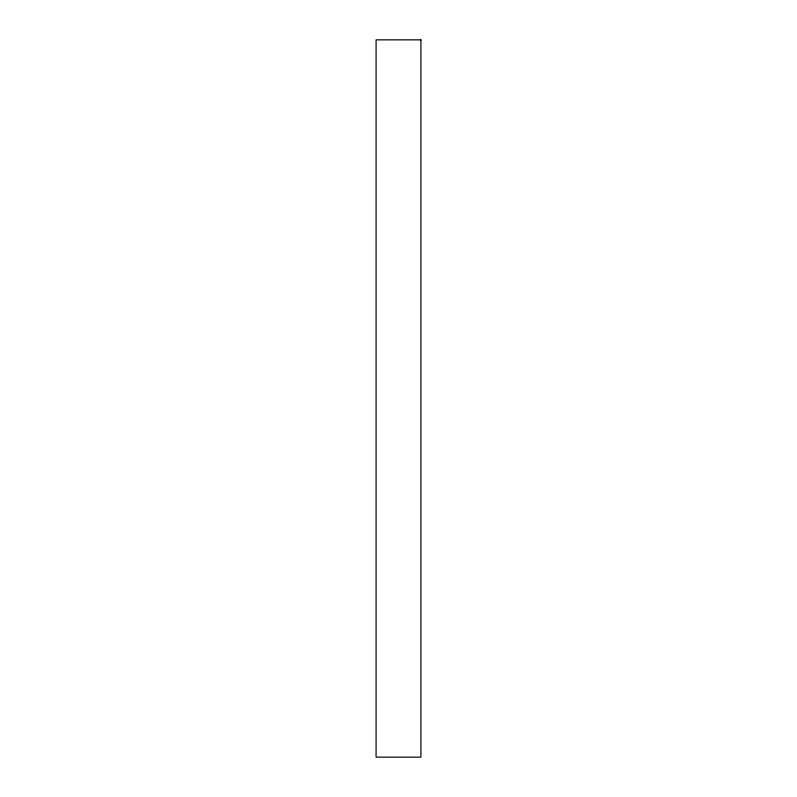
<?xml version="1.0" encoding="UTF-8"?>
<svg xmlns="http://www.w3.org/2000/svg" width="797" height="797" viewBox="0 0 797 797"><rect width="100%" height="100%" fill="white"/><g stroke="black" fill="none" stroke-linecap="round" stroke-linejoin="round"><path stroke-width="1.2" d="M420.916 39.85L376.084 39.85L376.084 757.15L420.916 757.15L420.916 39.85"/></g></svg>
